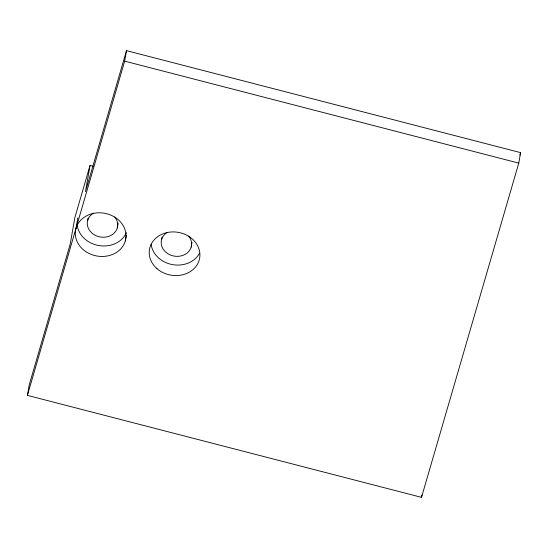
<?xml version="1.0" encoding="UTF-8"?>
<svg xmlns="http://www.w3.org/2000/svg" width="548" height="548" viewBox="0 0 548 548"><rect width="100%" height="100%" fill="white"/><g stroke="black" fill="none" stroke-linecap="round" stroke-linejoin="round"><path stroke-width="0.82" d="M90.043 165.428L85.461 191.656L126.499 50.649L520.6 152.632L518.771 163.119L421.501 497.351L27.4 395.368L29.229 384.881L70.267 243.874L74.843 217.652L90.043 165.428L93.345 166.284M76.035 228.256L77.864 217.768M87.714 220.317L88.146 217.857M27.4 395.368L124.67 61.143L126.499 50.649M117.272 227.961L118.135 223.05M125.293 241.004A25.475 21.721 9.9 0 0 93.612 213.35A25.475 21.721 9.9 0 0 83.084 249.532A25.475 21.721 9.9 0 0 125.293 241.004L126.28 235.352M161.612 239.435L162.044 236.976M191.17 247.086L192.026 242.168M421.501 497.351L421.926 494.926M519.881 155.098L520.6 152.632M124.67 61.143L518.771 163.119M114.792 216.994A15.282 13.029 9.9 0 1 111.47 235.126A15.282 13.029 9.9 0 1 90.201 231.283A15.282 13.029 9.9 0 1 93.516 213.151M126.355 232.66A25.475 21.721 9.9 0 1 99.462 245.648A25.475 21.721 9.9 0 1 77.268 225.297M188.683 236.12A15.282 13.029 9.9 0 1 185.368 254.245A15.282 13.029 9.9 0 1 164.099 250.402A15.282 13.029 9.9 0 1 167.414 232.277M199.588 253.162A25.475 21.721 9.9 0 1 172.483 264.622A25.475 21.721 9.9 0 1 151.166 244.415M156.981 268.65A25.475 21.721 9.9 0 0 199.191 260.122A25.475 21.721 9.9 0 0 167.51 232.475A25.475 21.721 9.9 0 0 156.981 268.65"/></g></svg>
